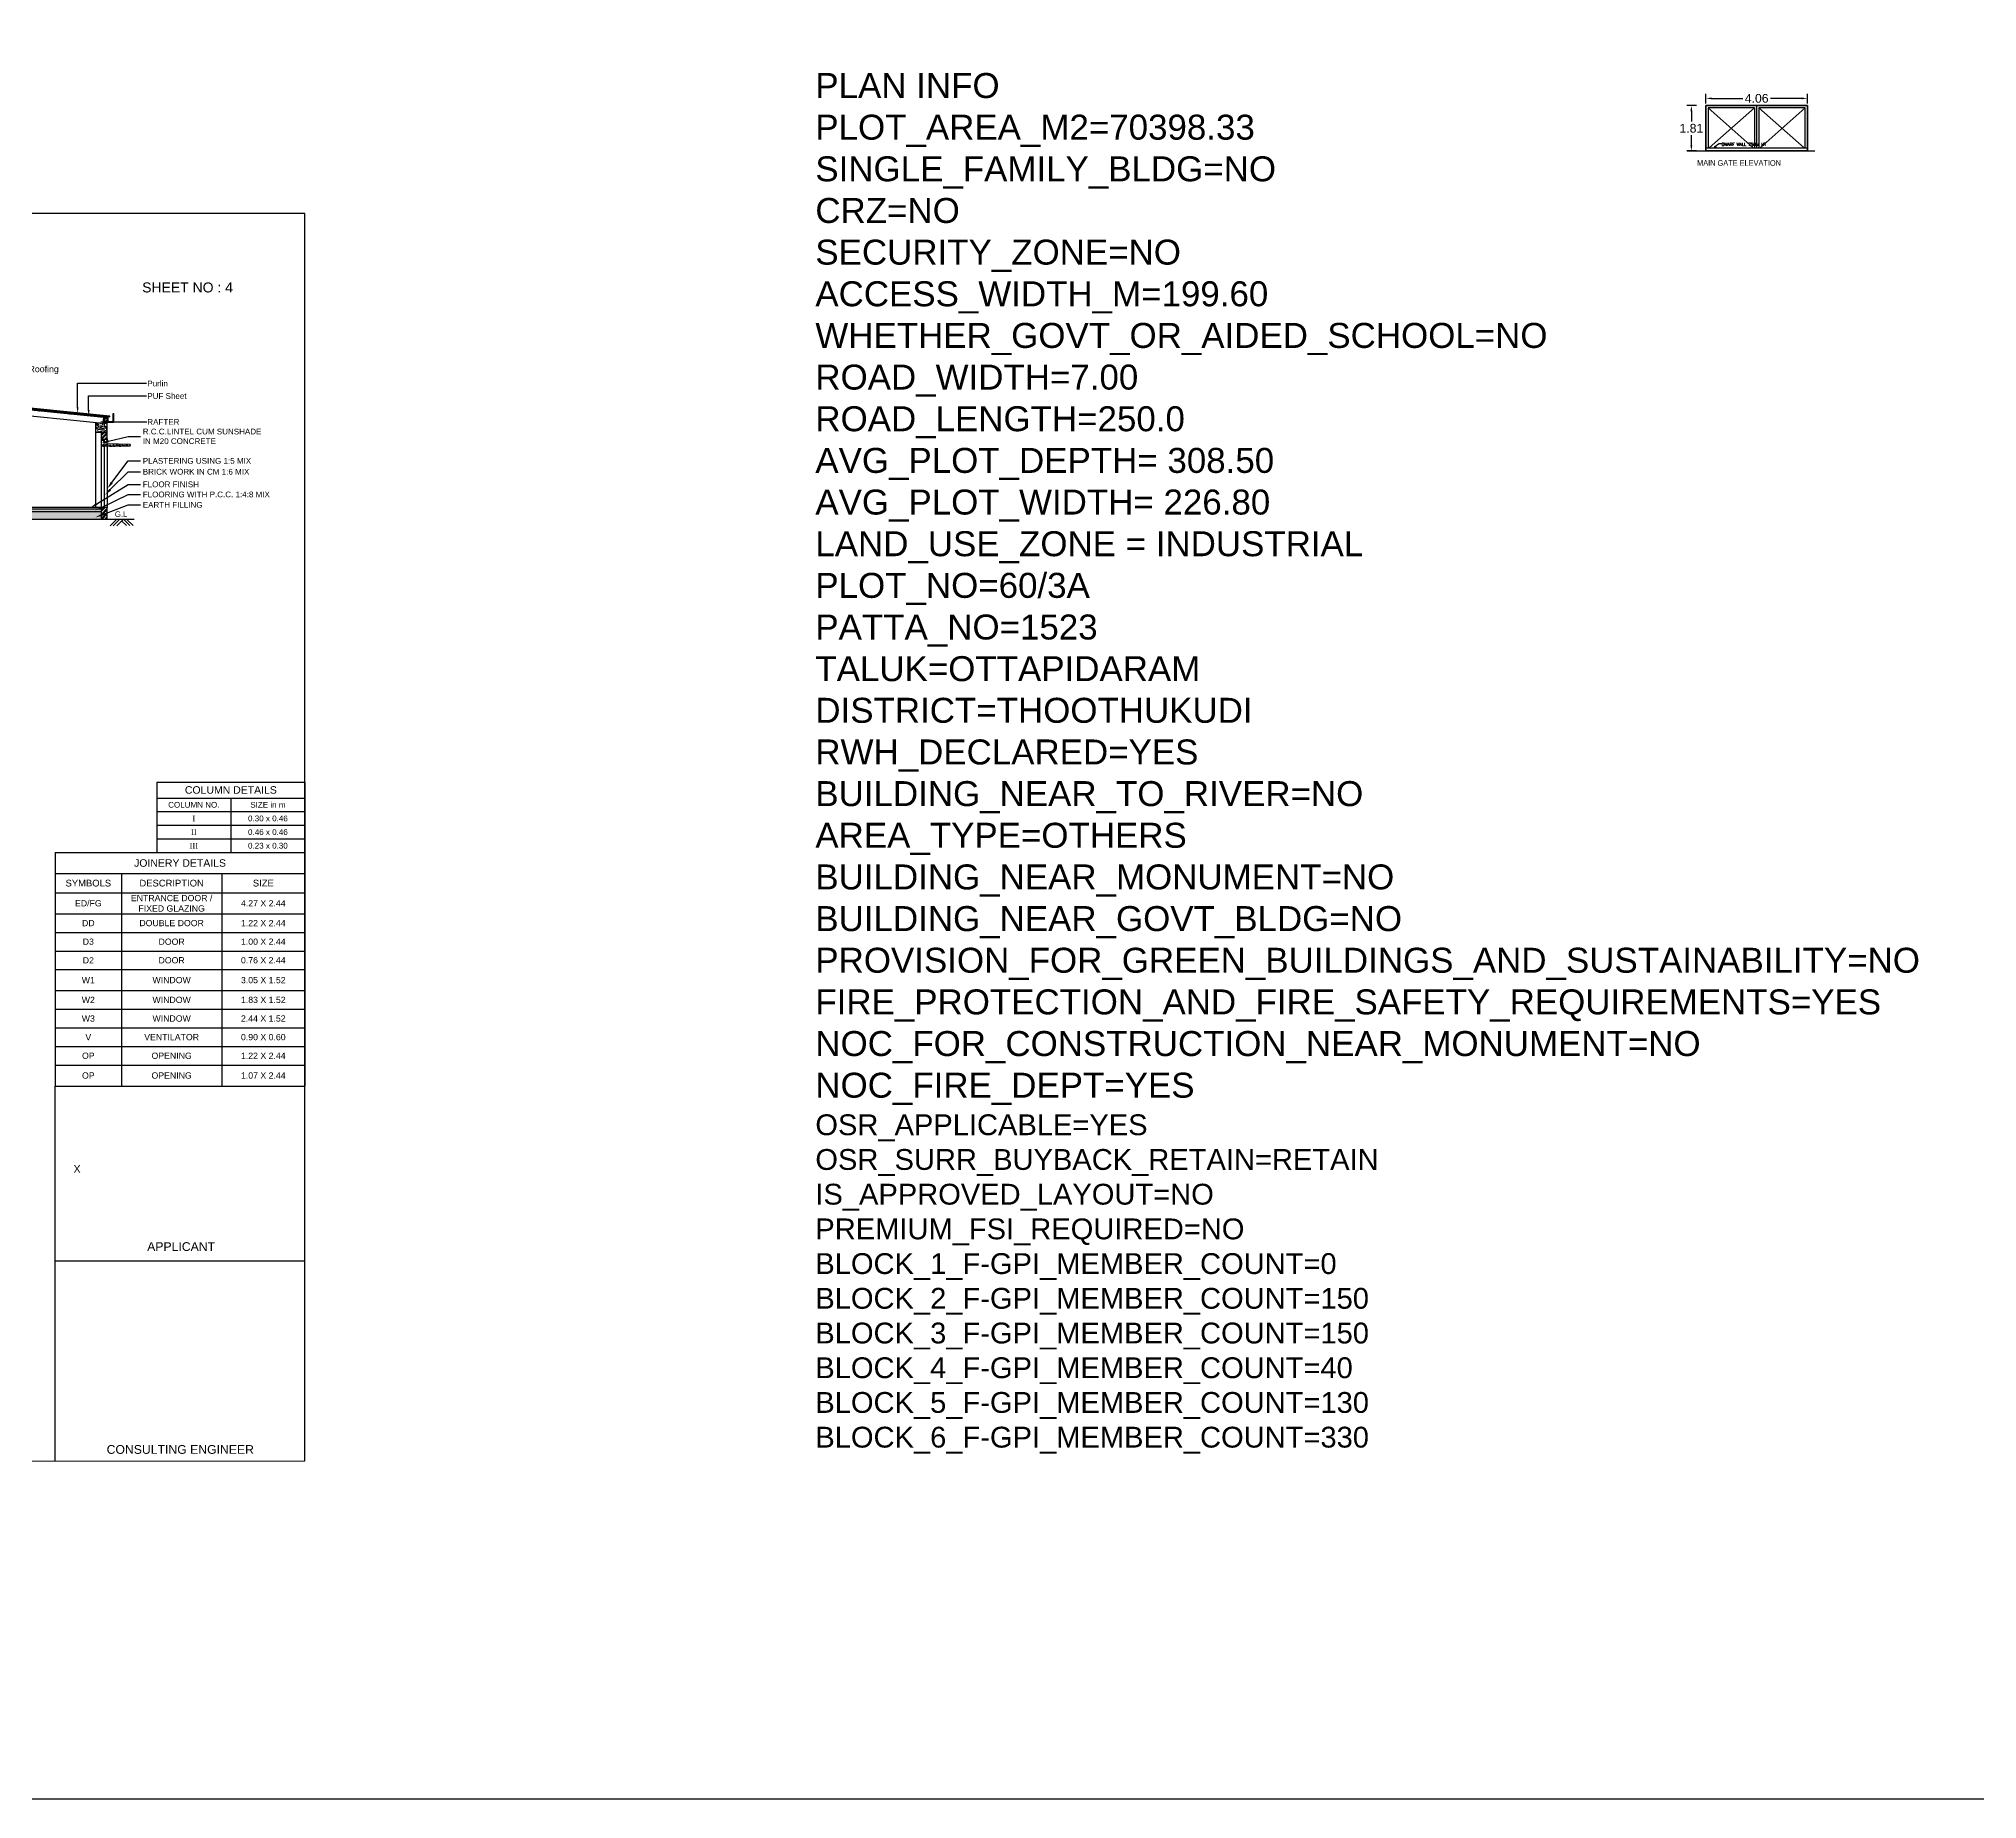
# Model space of a CAD drawing. Header units: metres. Extents: x 3715 to 4596, y 2418 to 2709.
# Drawn here: x 3948.2 to 4025.8, y 2417.9 to 2488.4 of the extents above; entities that cross this region are included whole.
import ezdxf
from ezdxf import colors
from ezdxf.entities.mleader import LeaderData, LeaderLine
from ezdxf.math import Vec2, Vec3

# ---------------------------------------------------------------- set-up
doc = ezdxf.new("R2010")
doc.units = ezdxf.units.M
doc.header["$MEASUREMENT"] = 0
for name, color, linetype in [('DIM', 7, 'Continuous'), ('MAIN_GATE', 57, 'Continuous'), ('TEXT', 4, 'Continuous'), ('WALL', 125, 'Continuous')]:
    doc.layers.add(name, color=color, linetype=linetype)
doc.layers.add('PLAN_INFO', color=1, linetype='Continuous', plot=False)
doc.styles.add('notes', font='arial.ttf')
doc.styles.get("Standard").update_dxf_attribs({"font": 'arial.ttf'})
doc.styles.add('T', font='ROMI____.pfb', dxfattribs={"width": 1.2, "height": 24})
doc.styles.add('T1', font='ROMANS.shx', dxfattribs={"width": 0.96, "height": 4})
doc.styles.add('TEXT', font='arial.ttf', dxfattribs={"height": 87})
doc.dimstyles.get("Standard").update_dxf_attribs({"dimtxt": 0.35, "dimasz": 0.23, "dimexe": 0.18, "dimexo": 0.0625, "dimgap": 0.09, "dimtad": 0, "dimtih": 1, "dimtoh": 1, "dimzin": 0, "dimdsep": 46, "dimtxsty": 'Standard', "dimcen": 0.09, "dimadec": 0, "dimazin": 0, "dimtfac": 1, "dimtofl": 0, "dimtmove": 2, "dimatfit": 3, "dimfxl": 0, "dimtolj": 1, "dimtzin": 0, "dimarcsym": 0})
pattern_1 = [(50, (3710.00618, 2493.30438), (0.18623321, -0.01629329), [0.01947333, -0.21420666]), (355, (3710.00618, 2493.30438), (-0.036026, 0.19530234), [0.01557867, -0.17136533]), (100.451, (3710.0217, 2493.30302), (0.15020788, 0.17900816), [0.01654978, -0.18204755]), (46.1842, (3710.00618, 2493.3563), (0.277103, -0.0429766), [0.02921, -0.32131]), (96.6356, (3710.02927, 2493.35272), (0.24267987, 0.2529239), [0.02482467, -0.27307132]), (351.184, (3710.00618, 2493.3563), (0.24268025, 0.25292344), [0.023368, -0.257048]), (21, (3710.03215, 2493.34332), (0.15498409, -0.10453808), [0.01947333, -0.21420666]), (326, (3710.03215, 2493.34332), (0.0631754, 0.18828102), [0.01557867, -0.17136533]), (71.4514, (3710.04506, 2493.33461), (0.21815907, 0.08374336), [0.01654978, -0.18204755]), (37.5, (3710.00618, 2493.304376), (0.003157239, 0.086434036), [0, -0.16928817, 0, -0.17396177, 0, -0.172014436]), (7.5, (3710.00618, 2493.30438), (0.06830454, 0.102406805), [0, -0.099184173, 0, -0.165393503, 0, -0.06556022]), (327.5, (3709.94828, 2493.304376), (0.138603713, -0.00585605), [0, -0.06491111, 0, -0.202522657, 0, -0.268731987]), (317.5, (3709.92232, 2493.30438), (0.151420934, 0.02599152), [0, -0.08438444, 0, -0.134495816, 0, -0.19083866])]

# ---------------------------------------------------------------- blocks, each defined once
blk = doc.blocks.new('z1')
at = {"lineweight": 13}
for p, q in [((-26, 39), (-37, 42)), ((-26, 36), (-36, 39)), ((-25, 33), (-36, 37)), ((-25, 30), (-36, 34)), ((-25, 28), (-35, 31)), ((-24, 25), (-35, 29)), ((-24, 22), (-34, 26)), ((-23, 20), (-34, 23)), ((-23, 17), (-34, 21)), ((-23, 14), (-33, 18)), ((-22, 12), (-33, 15))]:
    blk.add_line(p, q, dxfattribs=at)
for points in [[(12, -79, 0.4142136), (23, -87), (43, -84, -0.4142136), (55, -93), (5, -100), (5, -100), (5, -100), (5, -100), (5, -100), (55, -93), (55, -93), (55, -93), (5, -100), (-7, -21, 0.4142136), (-18, -13), (-38, -16, -0.4142136), (-49, -7), (0, 0), (12, -79)], [(-21, 52), (-21, 52, 0.2075221), (-32, 57), (-32, 54), (-36, 54), (-36, 56, 0.2074988), (-45, 49), (-45, 49)]]:
    blk.add_lwpolyline(points, format="xyb", dxfattribs=at)
for points in [[(-48, 48), (-19, 53), (-18, 48), (-47, 43)], [(57, -92), (57, -92)]]:
    blk.add_lwpolyline(points, close=True, dxfattribs=at)
blk.add_lwpolyline([(-37, 45), (-25, -34), (-19, -44), (-16, -33), (-27, 46)], dxfattribs=at)
blk = doc.blocks.new('*D429')
at = {"layer": 'MAIN_GATE', "color": 0, "lineweight": -2}
for p, q in [((4014.549, 2485.712), (4014.169, 2485.712)), ((4014.349, 2485.482), (4014.349, 2485.073)), ((4014.349, 2484.127), (4014.349, 2484.536)), ((4014.549, 2483.897), (4014.169, 2483.897))]:
    blk.add_line(p, q, dxfattribs=at)
at = {"layer": 'MAIN_GATE', "color": 0}
for points in [[(4014.311, 2485.482), (4014.388, 2485.482), (4014.349, 2485.712)], [(4014.311, 2484.127), (4014.388, 2484.127), (4014.349, 2483.897)]]:
    blk.add_solid(points, dxfattribs=at)
at = {"layer": 'MAIN_GATE', "color": 0, "insert": (4014.349, 2484.805), "char_height": 0.35, "attachment_point": 5}
blk.add_mtext('\\A1;1.81', dxfattribs=at)
blk = doc.blocks.new('*D430')
at = {"layer": 'MAIN_GATE', "color": 0, "lineweight": -2}
for p, q in [((4014.933, 2485.802), (4014.933, 2486.182)), ((4015.163, 2486.002), (4016.411, 2486.002)), ((4018.763, 2486.002), (4017.514, 2486.002)), ((4018.993, 2485.802), (4018.993, 2486.182))]:
    blk.add_line(p, q, dxfattribs=at)
at = {"layer": 'MAIN_GATE', "color": 0}
for points in [[(4015.163, 2486.04), (4015.163, 2485.963), (4014.933, 2486.002)], [(4018.763, 2486.04), (4018.763, 2485.963), (4018.993, 2486.002)]]:
    blk.add_solid(points, dxfattribs=at)
at = {"layer": 'MAIN_GATE', "color": 0, "insert": (4016.963, 2486.002), "char_height": 0.35, "attachment_point": 5}
blk.add_mtext('\\A1;4.06', dxfattribs=at)
blk = doc.blocks.new('*T433')
at = {"color": 0, "linetype": 'ByBlock', "lineweight": -2}
for p, q in [((0, 0), (10, 0)), ((0, 0), (0, -9.342)), ((10, 0), (10, -9.342)), ((0, -0.838), (10, -0.838)), ((2.661, -0.838), (2.661, -9.342)), ((6.667, -0.838), (6.667, -9.342)), ((0, -1.61), (10, -1.61)), ((0, -2.449), (10, -2.449)), ((0, -3.194), (10, -3.194)), ((0, -3.939), (10, -3.939)), ((0, -4.684), (10, -4.684)), ((0, -5.523), (10, -5.523)), ((0, -6.268), (10, -6.268)), ((0, -7.014), (10, -7.014)), ((0, -7.759), (10, -7.759)), ((0, -8.504), (10, -8.504)), ((0, -9.342), (10, -9.342))]:
    blk.add_line(p, q, dxfattribs=at)
at = {"color": 0, "attachment_point": 5}
for s, insert, char_height, width in [('JOINERY DETAILS', (5, -0.419), 0.3, 9.88), ('SYMBOLS', (1.33, -1.224), 0.27, 2.54083), ('DESCRIPTION', (4.664, -1.224), 0.27, 3.88583), ('SIZE', (8.333, -1.224), 0.27, 3.21333), ('ED/FG', (1.33, -2.03), 0.25, 2.54083), ('ENTRANCE DOOR / FIXED GLAZING', (4.664, -2.03), 0.25, 3.88583), ('4.27 X 2.44', (8.333, -2.03), 0.25, 3.21333), ('DD', (1.33, -2.822), 0.25, 2.54083), ('DOUBLE DOOR', (4.664, -2.822), 0.25, 3.88583), ('1.22 X 2.44', (8.333, -2.822), 0.25, 3.21333), ('D3', (1.33, -3.567), 0.25, 2.54083), ('DOOR', (4.664, -3.567), 0.25, 3.88583), ('1.00 X 2.44', (8.333, -3.567), 0.25, 3.21333), ('D2', (1.33, -4.312), 0.25, 2.54083), ('DOOR', (4.664, -4.312), 0.25, 3.88583), ('0.76 X 2.44', (8.333, -4.312), 0.25, 3.21333), ('W1', (1.33, -5.104), 0.25, 2.54083), ('WINDOW', (4.664, -5.104), 0.25, 3.88583), ('3.05 X 1.52', (8.333, -5.104), 0.25, 3.21333), ('W2', (1.33, -5.896), 0.25, 2.54083), ('WINDOW', (4.664, -5.896), 0.25, 3.88583), ('1.83 X 1.52', (8.333, -5.896), 0.25, 3.21333), ('W3', (1.33, -6.641), 0.25, 2.54083), ('WINDOW', (4.664, -6.641), 0.25, 3.88583), ('2.44 X 1.52', (8.333, -6.641), 0.25, 3.21333), ('V', (1.33, -7.386), 0.25, 2.54083), ('VENTILATOR', (4.664, -7.386), 0.25, 3.88583), ('0.90 X 0.60', (8.333, -7.386), 0.25, 3.21333), ('OP', (1.33, -8.131), 0.25, 2.54083), ('OPENING', (4.664, -8.131), 0.25, 3.88583), ('1.22 X 2.44', (8.333, -8.131), 0.25, 3.21333), ('OP', (1.33, -8.923), 0.25, 2.54083), ('OPENING', (4.664, -8.923), 0.25, 3.88583), ('1.07 X 2.44', (8.333, -8.923), 0.25, 3.21333)]:
    blk.add_mtext(s, dxfattribs=dict(at, insert=insert, char_height=char_height, width=width))
blk = doc.blocks.new('*T643')
at = {"color": 0, "linetype": 'ByBlock', "lineweight": -2}
for p, q in [((0, 0), (5.931, 0)), ((0, 0), (0, -2.824)), ((5.931, 0), (5.931, -2.824)), ((0, -0.64), (5.931, -0.64)), ((2.965, -0.64), (2.965, -2.824)), ((0, -1.186), (5.931, -1.186)), ((0, -1.732), (5.931, -1.732)), ((0, -2.278), (5.931, -2.278)), ((0, -2.824), (5.931, -2.824))]:
    blk.add_line(p, q, dxfattribs=at)
at = {"color": 0, "attachment_point": 5}
for s, insert, char_height, width in [('COLUMN DETAILS', (2.965, -0.32), 0.3, 5.81061), ('COLUMN NO.', (1.483, -0.913), 0.23, 2.8453), ('{\\fTimes New Roman|b0|i0|c0|p18;I}', (1.483, -1.459), 0.23, 2.8453), ('0.30 x 0.46', (4.448, -1.459), 0.23, 2.8453), ('SIZE in m', (4.448, -0.913), 0.23, 2.8453), ('{\\fTimes New Roman|b0|i0|c0|p18;II}', (1.483, -2.005), 0.23, 2.8453), ('0.46 x 0.46', (4.448, -2.005), 0.23, 2.8453), ('{\\fTimes New Roman|b0|i0|c0|p18;III}', (1.483, -2.551), 0.23, 2.8453), ('0.23 x 0.30', (4.448, -2.551), 0.23, 2.8453)]:
    blk.add_mtext(s, dxfattribs=dict(at, insert=insert, char_height=char_height, width=width))

msp = doc.modelspace()

# ---------------------------------------------------------------- hatches: boundary and pattern name
h = msp.add_hatch()
h.set_pattern_fill('ANSI32', color=256, scale=0.012778)
h.set_pattern_definition([(45, (3710.00618, 2493.30438), (-0.086060784, 0.086060784), []), (45, (3710.06356, 2493.30438), (-0.086060784, 0.086060784), [])])
h.paths.add_polyline_path([(3950.95411, 2473.25807), (3950.83911, 2473.25807), (3950.83911, 2473.00112), (3950.95411, 2473.00112)])
at = {"ltscale": 6}
h = msp.add_hatch(dxfattribs=at)
h.set_pattern_fill('AR-CONC', color=256, scale=0.001022)
h.set_pattern_definition(pattern_1)
h.paths.add_polyline_path([(3950.95411, 2473.00112), (3950.49411, 2473.00112), (3950.49411, 2472.62999), (3950.95411, 2472.62999)])
h = msp.add_hatch()
h.set_pattern_fill('ANSI32', color=256, scale=0.012778)
h.set_pattern_definition([(45, (3553.89889, 4480.45818), (-0.086060784, 0.086060784), []), (45, (3553.95626, 4480.45818), (-0.086060784, 0.086060784), [])])
h.paths.add_polyline_path([(3950.95411, 2472.62999), (3950.72411, 2472.62999), (3950.72411, 2472.35901), (3950.95397, 2472.35901)])
h = msp.add_hatch(dxfattribs=at)
h.set_pattern_fill('AR-CONC', color=256, scale=0.001022)
h.set_pattern_definition(pattern_1)
h.paths.add_polyline_path([(3951.87411, 2472.15658), (3951.87411, 2472.08112), (3950.72411, 2472.08112), (3950.72411, 2472.23204), (3950.72411, 2472.35901), (3950.95383, 2472.35901), (3950.95383, 2472.23204), (3950.95411, 2472.18213), (3951.00326, 2472.17942)])
h = msp.add_hatch()
h.set_pattern_fill('AR-CONC', color=256, scale=0.000766667, style=0)
h.set_pattern_definition([(50, (3553.89889, 4480.45818), (0.139674906, -0.012219965), [0.014604999, -0.160654992]), (355, (3553.89889, 4480.45818), (-0.027019499, 0.146476753), [0.011683999, -0.128523994]), (100.451, (3553.91053, 4480.45716), (0.112655913, 0.134256121), [0.012412333, -0.13653566]), (46.1842, (3553.89889, 4480.49713), (0.207827255, -0.03223245), [0.0219075, -0.240982489]), (96.6356, (3553.9162, 4480.49444), (0.182009905, 0.189692917), [0.0186185, -0.20480349]), (351.184, (3553.8989, 4480.49713), (0.18201019, 0.189692581), [0.017526, -0.19278599]), (21, (3553.91836, 4480.48739), (0.116238069, -0.0784035605), [0.014604999, -0.160654992]), (326, (3553.91836, 4480.4874), (0.047381553, 0.141210767), [0.011683999, -0.128523994]), (71.4514, (3553.92805, 4480.48086), (0.163619302, 0.062807521), [0.012412333, -0.13653566]), (37.5, (3553.89889, 4480.458183), (0.002367929, 0.0648255267), [0, -0.1269661273, 0, -0.1304713272, 0, -0.1290108272]), (7.5, (3553.89889, 4480.45818), (0.0512284055, 0.0768051037), [0, -0.0743881298, 0, -0.1240451275, 0, -0.0491701643]), (327.5, (3553.855465, 4480.458183), (0.1039527847, -0.0043920369), [0, -0.048683331, 0, -0.151891993, 0, -0.2015489905]), (317.5, (3553.83599, 4480.45818), (0.1135657004, 0.0194936422), [0, -0.0632883303, 0, -0.100871862, 0, -0.1431289932])])
h.paths.add_polyline_path([(3950.72411, 2469.47445), (3950.72411, 2469.57667), (3935.77411, 2469.57667), (3935.77411, 2469.47445)])
h = msp.add_hatch(dxfattribs=at)
h.set_pattern_fill('AR-SAND', color=256, scale=0.002556, style=0)
h.set_pattern_definition([(37.5, (-7997.85366, 90741.86637), (-0.00408896867, 0.12507226573), [0, -0.09866488413, 0, -0.11034888357, 0, -0.10548055047]), (7.5, (-7997.85366, 90741.86637), (0.11487816682, 0.18318862798), [0, -0.05322710855, 0, -0.08892821794, 0, -0.03407833169]), (327.5, (-7997.9335, 90741.86637), (0.20214248487, 0.00036728051), [0, -0.03245555399, 0, -0.11683999437, 0, -0.15254110376]), (317.5, (-7997.9335, 90741.86637), (0.195131084, 0.0569708243), [0, -0.016227777, 0, -0.07659510742, 0, -0.08762999578])])
h.paths.add_polyline_path([(3935.77411, 2469.47445), (3935.77411, 2469.16778), (3945.10189, 2469.16778), (3945.10189, 2469.47445)])
h.paths.add_polyline_path([(3950.72411, 2469.16778), (3950.72411, 2469.47445), (3945.10189, 2469.47445), (3945.10189, 2469.16778)])
h = msp.add_hatch()
h.set_pattern_fill('ANSI32', color=256, scale=0.012778)
h.set_pattern_definition([(45, (-7987.50366, 90741.86637), (-0.08606078368, 0.08606078368), []), (45, (-7987.44629, 90741.86637), (-0.08606078368, 0.08606078368), [])])
h.paths.add_polyline_path([(3950.95411, 2469.62778), (3950.72411, 2469.62778), (3950.72411, 2469.16778), (3950.95411, 2469.16778)])

# ---------------------------------------------------------------- linework, layer by layer
for p, q in [((3951.05888, 2473.28244, -0.00003), (3943.13411, 2474.07491, -0.00003)), ((3943.13411, 2474.04923, -0.00003), (3951.05633, 2473.25701, -0.00003)), ((3950.81301, 2473.22998, -0.00003), (3943.13411, 2473.99787, -0.00003)), ((3943.13411, 2473.76672, -0.00003), (3950.79013, 2473.00112, -0.00003)), ((3950.79013, 2473.00112, -0.00003), (3950.81301, 2473.22998, -0.00003)), ((3950.95411, 2473.25807, -0.00003), (3950.83911, 2473.25807, -0.00003)), ((3950.83911, 2473.25807, -0.00003), (3950.83911, 2473.00112, -0.00003)), ((3950.95411, 2473.00112, -0.00003), (3950.95411, 2473.25807, -0.00003)), ((3951.05633, 2473.25701, -0.00003), (3951.05888, 2473.28244, -0.00003)), ((3950.95411, 2473.00112, -0.00003), (3950.49411, 2473.00112, -0.00003)), ((3950.49411, 2472.62999, -0.00003), (3950.49411, 2473.00112, -0.00003)), ((3950.49411, 2469.62778, -0.00003), (3950.49411, 2472.62999, -0.00003)), ((3950.95411, 2472.62999, -0.00003), (3950.49411, 2472.62999, -0.00003)), ((3950.72411, 2472.08112, -0.00003), (3950.72411, 2472.62999, -0.00003)), ((3950.95411, 2472.18213, -0.00003), (3950.95411, 2473.00112, -0.00003)), ((3950.72411, 2472.35901, -0.00003), (3950.95383, 2472.35901, -0.00003)), ((3950.72411, 2469.62778, -0.00003), (3950.72411, 2472.08112, -0.00003)), ((3950.95411, 2472.08112, -0.00003), (3950.95411, 2469.62778, -0.00003)), ((3950.72411, 2469.62778, -0.00003), (3935.77411, 2469.62778, -0.00003)), ((3935.77411, 2469.57667, -0.00003), (3950.72411, 2469.57667, -0.00003)), ((3935.77411, 2469.47445, -0.00003), (3950.72411, 2469.47445, -0.00003)), ((3950.72411, 2469.16778, -0.00003), (3950.72411, 2469.62778, -0.00003)), ((3950.95411, 2469.62778, -0.00003), (3950.72411, 2469.62778, -0.00003)), ((3950.95411, 2469.16778, -0.00003), (3950.95411, 2469.62778, -0.00003)), ((3930.26889, 2469.16778, -0.00003), (3952.02764, 2469.16778, -0.00003)), ((3948.86444, 2431.47604), (3948.86444, 2446.47604)), ((3948.86444, 2431.47604), (3948.86444, 2439.47604)), ((3948.86444, 2439.47604), (3958.86444, 2439.47604))]:
    msp.add_line(p, q)
at = {"linetype": 'Continuous'}
for p, q in [((3950.97967, 2473.26468, -0.00003), (3950.97967, 2473.06023, -0.00003)), ((3951.18411, 2473.06023, -0.00003), (3951.18411, 2473.38772, -0.00003)), ((3951.18411, 2473.38772, -0.00003), (3951.20967, 2473.38772, -0.00003)), ((3951.20967, 2473.03468, -0.00003), (3951.20967, 2473.38772, -0.00003)), ((3951.20967, 2473.03468, -0.00003), (3950.95411, 2473.03468, -0.00003)), ((3951.18411, 2473.06023, -0.00003), (3950.97967, 2473.06023, -0.00003))]:
    msp.add_line(p, q, dxfattribs=at)
at = {"ltscale": 6}
for p, q in [((3951.87411, 2472.08112, -0.00003), (3950.72411, 2472.08112, -0.00003)), ((3951.87411, 2472.15658, -0.00003), (3950.95411, 2472.18213, -0.00003)), ((3951.87411, 2472.08112, -0.00003), (3951.87411, 2472.15658, -0.00003))]:
    msp.add_line(p, q, dxfattribs=at)
at = {"lineweight": 25}
for p, q in [((3951.34061, 2469.16778, -0.00003), (3951.07234, 2468.89951, -0.00003)), ((3951.45211, 2469.16778, -0.00003), (3951.18384, 2468.89951, -0.00003)), ((3951.52501, 2469.09488, -0.00003), (3951.71632, 2468.90357, -0.00003)), ((3951.72758, 2469.16778, -0.00003), (3951.9918, 2468.90357, -0.00003))]:
    msp.add_line(p, q, dxfattribs=at)
msp.add_lwpolyline([(3714.71341, 2698.43692), (4203.39231, 2698.43692), (4203.39231, 2417.93259), (3714.71341, 2417.93259)], close=True)
at = {"ltscale": 0.1}
msp.add_lwpolyline([(3958.86444, 2481.40153), (3881.20659, 2481.40153), (3881.20659, 2431.39604), (3958.86444, 2431.47604)], close=True, dxfattribs=at)
at = {"elevation": -0.00003}
msp.add_lwpolyline([(3950.83911, 2469.62778), (3950.83911, 2472.08112)], dxfattribs=at)
at = {"lineweight": 25, "elevation": -0.00003}
msp.add_lwpolyline([(3951.86213, 2468.90357), (3951.59792, 2469.16778), (3951.32965, 2468.89951)], dxfattribs=at)
at = {"layer": 'DIM'}
for q in [(4015.295, 2484.08984), (4015.34978, 2484.03897)]:
    msp.add_line((4015.28335, 2484.02236), q, dxfattribs=at)
msp.add_arc((4015.52052, 2483.93138), 0.25402, 83.3548502, 159.0119281, dxfattribs=at)
at = {"layer": 'MAIN_GATE'}
msp.add_lwpolyline([(4014.93288, 2485.71208), (4018.99288, 2485.71208), (4018.99288, 2483.89736), (4014.93288, 2483.89736)], close=True, dxfattribs=at)
at = {"layer": 'WALL', "color": 1}
for p, q in [((4018.99288, 2485.71208), (4014.93288, 2485.71208)), ((4014.93288, 2485.71208), (4014.93288, 2483.89736)), ((4015.01621, 2485.62875), (4015.01621, 2484.02236)), ((4016.82895, 2484.02236), (4015.01621, 2485.62875)), ((4016.87955, 2485.62875), (4015.01621, 2485.62875)), ((4015.06681, 2484.02236), (4016.87955, 2485.62875)), ((4016.87955, 2485.62875), (4016.87955, 2484.02236)), ((4016.96288, 2485.71208), (4016.96288, 2484.02236)), ((4018.90955, 2485.62875), (4017.04621, 2485.62875)), ((4018.85895, 2484.02236), (4017.04621, 2485.62875)), ((4017.04621, 2485.62875), (4017.04621, 2484.02236)), ((4017.09681, 2484.02236), (4018.90955, 2485.62875)), ((4018.90955, 2484.02236), (4018.90955, 2485.62875)), ((4018.99288, 2483.89736), (4018.99288, 2485.71208)), ((4014.18288, 2483.89736), (4019.28841, 2483.89736)), ((4014.93288, 2484.02236), (4018.99288, 2484.02236))]:
    msp.add_line(p, q, dxfattribs=at)

# ---------------------------------------------------------------- block references
at = {"xscale": -0.0005114669797847, "yscale": 0.0005114669797847, "zscale": 0.0005114669797847, "rotation": 2.898351941419008}
for p in [(3948.24384, 2473.53829, -0.00003), (3949.46442, 2473.41624, -0.00003), (3950.685, 2473.29418, -0.00003)]:
    msp.add_blockref('z1', p, dxfattribs=at)
for name, p in [('*T643', (3952.93383, 2458.6429)), ('*T433', (3948.86444, 2455.8184))]:
    msp.add_blockref(name, p)

# ---------------------------------------------------------------- texts
at = {"lineweight": 25}
msp.add_text('G.L', height=0.223783, dxfattribs=at).set_placement((3951.25493, 2469.25012, -0.00003))
at = {"attachment_point": 1}
for s, width, insert, char_height in [('SHEET NO : 4', 6.4971703, (3952.34992, 2478.63605), 0.4), ('\\pt0;X', 2.2655914, (3949.60403, 2443.30927), 0.3)]:
    msp.add_mtext_dynamic_manual_height_columns(s, width=width, gutter_width=1, heights=[0], dxfattribs=dict(at, insert=insert, char_height=char_height))
at = {"ltscale": 6, "insert": (3945.98524, 2475.29573, -0.00003), "char_height": 0.2515311, "width": 5.6233583, "attachment_point": 1, "style": 'notes'}
msp.add_mtext('PUF Sheet {\\A1;Roofing}', dxfattribs=at)
at = {"char_height": 0.23, "width": 3.3877293, "attachment_point": 4, "style": 'TEXT'}
for s, insert in [('Purlin ', (3952.55588, 2474.59003)), ('PUF Sheet', (3952.55588, 2474.08939)), ('RAFTER', (3952.55588, 2473.05278))]:
    msp.add_mtext(s, dxfattribs=dict(at, insert=insert))
at = {"char_height": 0.35, "width": 6.7529116, "attachment_point": 1}
for s, insert in [('{\\W7.4451;  }APPLICANT', (3950.52815, 2440.22481)), ('{\\W3.268939; }CONSULTING ENGINEER', (3950.48413, 2432.10623))]:
    msp.add_mtext(s, dxfattribs=dict(at, insert=insert))
at = {"layer": 'DIM', "style": 'T1', "width": 0.96}
msp.add_text('DWARF WALL 75MM HT', height=0.1227692, dxfattribs=at).set_placement((4015.56403, 2484.09755))
at = {"layer": 'PLAN_INFO', "insert": (3979.29076, 2487.01711), "char_height": 1, "width": 55.4277607, "attachment_point": 1}
msp.add_mtext('PLAN INFO\\PPLOT_AREA_M2=70398.33\\PSINGLE_FAMILY_BLDG=NO\\PCRZ=NO\\PSECURITY_ZONE=NO\\PACCESS_WIDTH_M=199.60\\PWHETHER_GOVT_OR_AIDED_SCHOOL=NO\\PROAD_WIDTH=7.00\\PROAD_LENGTH=250.0\\PAVG_PLOT_DEPTH= 308.50\\PAVG_PLOT_WIDTH= 226.80\\PLAND_USE_ZONE = INDUSTRIAL\\PPLOT_NO=60/3A\\PPATTA_NO=1523\\PTALUK=OTTAPIDARAM\\PDISTRICT=THOOTHUKUDI\\PRWH_DECLARED=YES\\PBUILDING_NEAR_TO_RIVER=NO\\PAREA_TYPE=OTHERS\\PBUILDING_NEAR_MONUMENT=NO\\PBUILDING_NEAR_GOVT_BLDG=NO\\PPROVISION_FOR_GREEN_BUILDINGS_AND_SUSTAINABILITY=NO\\PFIRE_PROTECTION_AND_FIRE_SAFETY_REQUIREMENTS=YES\\PNOC_FOR_CONSTRUCTION_NEAR_MONUMENT=NO\\PNOC_FIRE_DEPT=YES\\P{\\H0.83333x;OSR_APPLICABLE=YES\\POSR_SURR_BUYBACK_RETAIN=RETAIN\\PIS_APPROVED_LAYOUT=NO\\PPREMIUM_FSI_REQUIRED=NO\\PBLOCK_1_F-GPI_MEMBER_COUNT=0\\PBLOCK_2_F-GPI_MEMBER_COUNT=150\\PBLOCK_3_F-GPI_MEMBER_COUNT=150\\PBLOCK_4_F-GPI_MEMBER_COUNT=40\\PBLOCK_5_F-GPI_MEMBER_COUNT=130\\PBLOCK_6_F-GPI_MEMBER_COUNT=330}', dxfattribs=at)
at = {"layer": 'TEXT', "color": 5, "style": 'T', "width": 0.96}
msp.add_text('MAIN GATE ELEVATION', height=0.2295684, dxfattribs=at).set_placement((4014.57881, 2483.30333))

# ---------------------------------------------------------------- dimensions: what is measured, and where the dimension line sits
at = {"layer": 'MAIN_GATE', "color": 1}
dim = msp.add_linear_dim(base=(4014.34942, 2485.71208), p1=(4014.93288, 2483.89736), p2=(4014.93288, 2485.71208), angle=90, dimstyle='Standard', dxfattribs=at)
dim.commit()
dim.dimension.update_dxf_attribs({"geometry": '*D429', "text_midpoint": (4014.34942, 2484.80472)})
at = {"layer": 'MAIN_GATE', "color": 2}
dim = msp.add_linear_dim(base=(4018.99288, 2486.0016), p1=(4014.93288, 2485.71208), p2=(4018.99288, 2485.71208), dimstyle='Standard', override={"dimscale": 1}, dxfattribs=at)
dim.commit()
dim.dimension.update_dxf_attribs({"geometry": '*D430', "text_midpoint": (4016.96288, 2486.0016)})

# ---------------------------------------------------------------- leaders
ml = msp.add_multileader_mtext('Standard')
ml.set_content('', color=256)
ml.set_leader_properties()
ml.build(insert=Vec2(0, 0))
ml.multileader.update_dxf_attribs({"text_right_attachment_type": 6, "dogleg_length": 24, "arrow_head_size": 0.2286})
ctx = ml.context
ctx.base_point, ctx.char_height, ctx.arrow_head_size, ctx.landing_gap_size, ctx.plane_origin = Vec3(3952.52687, 2474.59932), 0.1016, 0.2286, 0.0508, Vec3(3949.76701, 2473.88859)
ctx.right_attachment = 6
notes = []
notes.append((ctx, [(0, (1, 1, 0), (3949.76701, 2474.59932), (1, 0), 2.75986, [(0, [(3949.76701, 2473.40777)], 0, [])])]))
ctx.mtext.insert, ctx.mtext.flow_direction = Vec3(3952.57767, 2474.65012), 5
ml = msp.add_multileader_mtext('Standard')
ml.set_content('', color=256)
ml.set_leader_properties()
ml.build(insert=Vec2(0, 0))
ml.multileader.update_dxf_attribs({"text_right_attachment_type": 6, "dogleg_length": 24, "arrow_head_size": 0.2286})
ctx = ml.context
ctx.base_point, ctx.char_height, ctx.arrow_head_size, ctx.landing_gap_size, ctx.plane_origin = Vec3(3952.52687, 2474.09868), 0.1016, 0.2286, 0.0508, Vec3(3950.20802, 2473.38795)
ctx.right_attachment = 6
notes.append((ctx, [(0, (1, 1, 0), (3950.20802, 2474.09868), (1, 0), 2.31885, [(0, [(3950.20802, 2473.30035)], 0, [])])]))
ctx.mtext.insert, ctx.mtext.flow_direction = Vec3(3952.57767, 2474.14948), 5
ml = msp.add_multileader_mtext('Standard')
ml.set_content('', color=256)
ml.set_leader_properties()
ml.build(insert=Vec2(0, 0))
ml.multileader.update_dxf_attribs({"text_right_attachment_type": 6, "dogleg_length": 0.36, "arrow_head_size": 0.2286})
ctx = ml.context
ctx.base_point, ctx.char_height, ctx.arrow_head_size, ctx.landing_gap_size, ctx.plane_origin = Vec3(3952.53601, 2473.06207), 0.1016, 0.2286, 0.0508, Vec3(3950.65246, 2473.06207)
ctx.right_attachment = 6
notes.append((ctx, [(0, (1, 1, 0), (3952.52687, 2473.06207), (1, 0), 0.00914, [(0, [(3950.65246, 2473.06207)], 0, [])])]))
ctx.mtext.insert, ctx.mtext.flow_direction = Vec3(3952.58681, 2473.11287), 5
ml = msp.add_multileader_mtext('Standard')
ml.set_content('{\\fArial Baltic|b0|i0|c0|p34;R.C.C.LINTEL CUM SUNSHADE\\PIN M20 CONCRETE}', color=256)
ml.set_leader_properties()
ml.build(insert=Vec2(0, 0))
ml.multileader.update_dxf_attribs({"text_left_attachment_type": 2, "text_right_attachment_type": 6, "dogleg_length": 0.5, "arrow_head_size": 0.3})
ctx = ml.context
ctx.base_point, ctx.char_height, ctx.arrow_head_size, ctx.landing_gap_size, ctx.plane_origin = Vec3(3952.28387, 2472.47155, -0.00003), 0.23, 0.3, 0.09, Vec3(3957.50221, 2472.98524, -0.00003)
ctx.left_attachment, ctx.right_attachment = 2, 6
notes.append((ctx, [(0, (1, 1, 0), (3951.78387, 2472.47155, -0.00003), (1, 0), 0.5, [(0, [(3950.71618, 2472.21642, -0.00003)], 0, [])])]))
ctx.mtext.insert, ctx.mtext.width, ctx.mtext.flow_direction = Vec3(3952.37387, 2472.78418, -0.00003), 9.2009935, 5
ml = msp.add_multileader_mtext('Standard')
ml.set_content('{\\fArial|b0|i0|c186|p34;BRICK WORK IN CM 1:}6 MIX', color=256)
ml.set_leader_properties()
ml.build(insert=Vec2(0, 0))
ml.multileader.update_dxf_attribs({"text_right_attachment_type": 6, "dogleg_length": 0.5, "arrow_head_size": 0.3})
ctx = ml.context
ctx.base_point, ctx.char_height, ctx.arrow_head_size, ctx.landing_gap_size, ctx.plane_origin = Vec3(3952.28387, 2471.05881, -0.00003), 0.23, 0.3, 0.09, Vec3(3959.03638, 2471.59058, -0.00003)
ctx.right_attachment = 6
notes.append((ctx, [(0, (1, 1, 0), (3951.78387, 2471.05881, -0.00003), (1, 0), 0.5, [(0, [(3950.8594, 2470.13092, -0.00003)], 0, [])])]))
ctx.mtext.insert, ctx.mtext.width, ctx.mtext.flow_direction = Vec3(3952.37387, 2471.17577, -0.00003), 5.5153001, 5
ml = msp.add_multileader_mtext('Standard')
ml.set_content('PLASTERING USING 1:5 MIX', color=256)
ml.set_leader_properties()
ml.build(insert=Vec2(0, 0))
ml.multileader.update_dxf_attribs({"text_right_attachment_type": 6, "dogleg_length": 0.5, "arrow_head_size": 0.3})
ctx = ml.context
ctx.base_point, ctx.char_height, ctx.arrow_head_size, ctx.landing_gap_size, ctx.plane_origin = Vec3(3952.28387, 2471.49288, -0.00003), 0.23, 0.3, 0.09, Vec3(3959.03638, 2472.07346, -0.00003)
ctx.right_attachment = 6
notes.append((ctx, [(0, (1, 1, 0), (3951.78387, 2471.49288, -0.00003), (1, 0), 0.5, [(0, [(3950.95411, 2470.38454, -0.00003)], 0, [])])]))
ctx.mtext.insert, ctx.mtext.width, ctx.mtext.flow_direction = Vec3(3952.37387, 2471.60984, -0.00003), 5.5153001, 5
ml = msp.add_multileader_mtext('Standard')
ml.set_content('{\\fArial Baltic|b0|i0|c186|p34;FLOOR\\fArial Baltic|b0|i0|c0|p34; FINISH}', color=256)
ml.set_leader_properties()
ml.build(insert=Vec2(0, 0))
ml.multileader.update_dxf_attribs({"text_right_attachment_type": 6, "dogleg_length": 0.5, "arrow_head_size": 0.3})
ctx = ml.context
ctx.base_point, ctx.char_height, ctx.arrow_head_size, ctx.landing_gap_size, ctx.plane_origin = Vec3(3952.28387, 2470.55435, -0.00003), 0.23, 0.3, 0.09, Vec3(3957.57287, 2471.43265, -0.00003)
ctx.right_attachment = 6
notes.append((ctx, [(0, (1, 1, 0), (3951.78387, 2470.55435, -0.00003), (1, 0), 0.5, [(0, [(3950.28105, 2469.61765, -0.00003)], 0, [])])]))
ctx.mtext.insert, ctx.mtext.width, ctx.mtext.flow_direction = Vec3(3952.37387, 2470.67131, -0.00003), 9.2009935, 5
ml = msp.add_multileader_mtext('Standard')
ml.set_content('{\\fArial Baltic|b0|i0|c186|p34;FLOORING WITH P.C.C. 1:\\fArial Baltic|b0|i0|c0|p34;4\\fArial Baltic|b0|i0|c186|p34;:\\fArial Baltic|b0|i0|c0|p34;8 MIX}', color=256)
ml.set_leader_properties()
ml.build(insert=Vec2(0, 0))
ml.multileader.update_dxf_attribs({"text_right_attachment_type": 6, "dogleg_length": 0.5, "arrow_head_size": 0.3})
ctx = ml.context
ctx.base_point, ctx.char_height, ctx.arrow_head_size, ctx.landing_gap_size, ctx.plane_origin = Vec3(3952.28387, 2470.14961, -0.00003), 0.23, 0.3, 0.09, Vec3(3957.20248, 2471.30754, -0.00003)
ctx.right_attachment = 6
notes.append((ctx, [(0, (1, 1, 0), (3951.78387, 2470.14961, -0.00003), (1, 0), 0.5, [(0, [(3950.48153, 2469.51511, -0.00003)], 0, [])])]))
ctx.mtext.insert, ctx.mtext.width, ctx.mtext.flow_direction = Vec3(3952.37387, 2470.26657, -0.00003), 9.2009935, 5
ml = msp.add_multileader_mtext('Standard')
ml.set_content('{\\fArial Baltic|b0|i0|c0|p34;EARTH FILLING}', color=256)
ml.set_leader_properties()
ml.build(insert=Vec2(0, 0))
ml.multileader.update_dxf_attribs({"text_right_attachment_type": 6, "dogleg_length": 0.5, "arrow_head_size": 0.3})
ctx = ml.context
ctx.base_point, ctx.char_height, ctx.arrow_head_size, ctx.landing_gap_size, ctx.plane_origin = Vec3(3952.28387, 2469.73093, -0.00003), 0.23, 0.3, 0.09, Vec3(3957.20248, 2470.88886, -0.00003)
ctx.right_attachment = 6
notes.append((ctx, [(0, (1, 1, 0), (3951.78387, 2469.73093, -0.00003), (1, 0), 0.5, [(0, [(3950.47442, 2469.23246, -0.00003)], 0, [])])]))
ctx.mtext.insert, ctx.mtext.width, ctx.mtext.flow_direction = Vec3(3952.37387, 2469.84789, -0.00003), 9.2009935, 5
for ctx, leaders in notes:
    for number, flags, end, landing, length, lines in leaders:
        leader = LeaderData()
        leader.index, (leader.has_last_leader_line, leader.has_dogleg_vector, leader.attachment_direction) = number, flags
        leader.last_leader_point, leader.dogleg_vector, leader.dogleg_length = Vec3(end), Vec3(landing), length
        for number, points, colour, breaks in lines:
            line = LeaderLine()
            line.index, line.vertices, line.color, line.breaks = number, Vec3.list(points), colors.encode_raw_color(colour), breaks
            leader.lines.append(line)
        ctx.leaders.append(leader)

doc.saveas('drawing.dxf')
